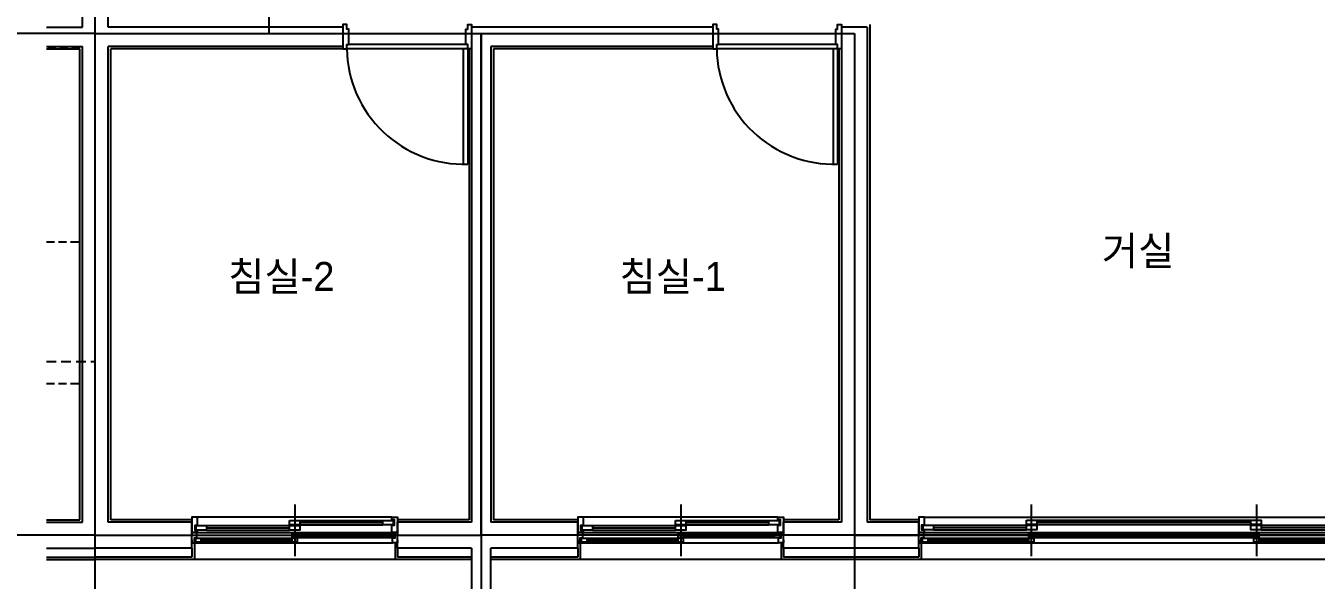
# Model space of a CAD drawing. Extents: x 11416736 to 11582377, y -14295679 to -14163266.
# Drawn here: x 11451509 to 11461539, y -14223583 to -14219273 of the extents above; entities that cross this region are included whole.
import ezdxf

# ---------------------------------------------------------------- set-up
doc = ezdxf.new("R2010")
doc.units = 0
doc.header["$LTSCALE"] = 50
doc.header["$MEASUREMENT"] = 0
doc.linetypes.add('HID', pattern=[2.3, 1.5, -0.8])
doc.linetypes.add('HIDDEN', pattern=[0.375, 0.25, -0.125])
for name, color, linetype in [('! 05 가는선_02', 252, 'CONTINUOUS'), ('! 06 중심선', 11, 'CONTINUOUS'), ('! 08 창호', 4, 'CONTINUOUS'), ('! 18 가구 주차 설치물', 252, 'CONTINUOUS'), ('! 19 점선', 13, 'HIDDEN'), ('! 22 text 진한선', 7, 'CONTINUOUS'), ('! 32 스크린 75', 155, 'CONTINUOUS'), ('- 02 내력벽', 2, 'CONTINUOUS'), ('- 04 마감선 01', 125, 'CONTINUOUS')]:
    doc.layers.add(name, color=color, linetype=linetype)
doc.styles.add('굴림', font='Gulim.ttf')

msp = doc.modelspace()

# ---------------------------------------------------------------- linework, layer by layer
at = {"layer": '! 05 가는선_02', "ltscale": 30}
for p, q in [((11454378.9, -14223423.5), (11452818.9, -14223423.5)), ((11457378.9, -14223423.5), (11455818.9, -14223423.5)), ((11461928.9, -14223423.5), (11458468.9, -14223423.5))]:
    msp.add_line(p, q, dxfattribs=at)
at = {"layer": '! 06 중심선', "ltscale": 30}
for p, q in [((11452048.9, -14223233.5), (11452048.9, -14212077)), ((11452048.9, -14223233.5), (11452048.9, -14217883.5)), ((11455048.9, -14223233.5), (11455048.9, -14219333.5)), ((11462448.9, -14223233.5), (11457948.9, -14223233.5))]:
    msp.add_line(p, q, dxfattribs=at)
at = {"layer": '! 06 중심선'}
for p, q in [((11453398.9, -14219333.5), (11453398.9, -14216283.5)), ((11452048.9, -14224572.5), (11452048.9, -14217883.5)), ((11452048.9, -14224572.5), (11452048.9, -14217883.5)), ((11452048.9, -14219333.5), (11450415.4, -14219333.5)), ((11452048.9, -14219333.5), (11457948.9, -14219333.5)), ((11455048.9, -14219333.5), (11455048.9, -14224572.5)), ((11457948.9, -14219333.5), (11457948.9, -14223233.5)), ((11457948.9, -14221883.5), (11457948.9, -14224572.5)), ((11457948.9, -14221883.5), (11457948.9, -14224572.5)), ((11452048.9, -14223233.5), (11450415.4, -14223233.5)), ((11452048.9, -14223233.5), (11455048.9, -14223233.5)), ((11457948.9, -14223233.5), (11455048.9, -14223233.5)), ((11457948.9, -14223233.5), (11467611.9, -14223233.5))]:
    msp.add_line(p, q, dxfattribs=at)
at = {"layer": '! 08 창호'}
for p, q in [((11454928.9, -14219418.5), (11454018.9, -14219418.5)), ((11457803.9, -14219418.5), (11456893.9, -14219418.5)), ((11454943.9, -14219453.5), (11454003.9, -14219453.5)), ((11454943.9, -14219453.5), (11454943.9, -14220348.5)), ((11457818.9, -14219453.5), (11456878.9, -14219453.5)), ((11457818.9, -14219453.5), (11457818.9, -14220348.5))]:
    msp.add_line(p, q, dxfattribs=at)
for points in [[(11453973.9, -14219453.5), (11454003.9, -14219453.5), (11454003.9, -14219418.5), (11454018.9, -14219418.5), (11454018.9, -14219298.5), (11454003.9, -14219298.5), (11454003.9, -14219263.5), (11453973.9, -14219263.5)], [(11454973.9, -14219453.5), (11454943.9, -14219453.5), (11454943.9, -14219418.5), (11454928.9, -14219418.5), (11454928.9, -14219298.5), (11454943.9, -14219298.5), (11454943.9, -14219263.5), (11454973.9, -14219263.5)], [(11456848.9, -14219453.5), (11456878.9, -14219453.5), (11456878.9, -14219418.5), (11456893.9, -14219418.5), (11456893.9, -14219298.5), (11456878.9, -14219298.5), (11456878.9, -14219263.5), (11456848.9, -14219263.5)], [(11457848.9, -14219453.5), (11457818.9, -14219453.5), (11457818.9, -14219418.5), (11457803.9, -14219418.5), (11457803.9, -14219298.5), (11457818.9, -14219298.5), (11457818.9, -14219263.5), (11457848.9, -14219263.5)]]:
    msp.add_lwpolyline(points, close=True, dxfattribs=at)
for points in [[(11454943.9, -14219453.5), (11454908.9, -14219453.5), (11454908.9, -14220348.5), (11454943.9, -14220348.5)], [(11457818.9, -14219453.5), (11457783.9, -14219453.5), (11457783.9, -14220348.5), (11457818.9, -14220348.5)]]:
    msp.add_lwpolyline(points, dxfattribs=at)
for centre in [(11454913.8, -14219438.9), (11457788.8, -14219438.9)]:
    msp.add_arc(centre, 910, 180.91584, 271.89374, dxfattribs=at)
at = {"layer": '! 18 가구 주차 설치물', "linetype": 'HIDDEN', "ltscale": 5}
msp.add_line((11451669.5, -14222053.5), (11451928.9, -14222053.5), dxfattribs=at)
msp.add_lwpolyline([(11451669.5, -14220953.5), (11451928.9, -14220953.5), (11451928.9, -14219453.5), (11451669.5, -14219453.5)], dxfattribs=at)
at = {"layer": '! 19 점선', "linetype": 'HID'}
msp.add_line((11451669.5, -14221883.5), (11452048.9, -14221883.5), dxfattribs=at)
at = {"layer": '! 32 스크린 75'}
for p, q in [((11453598.9, -14222996), (11453598.9, -14223396)), ((11456598.9, -14222996), (11456598.9, -14223396)), ((11459323.9, -14222996), (11459323.9, -14223396)), ((11461073.9, -14222996), (11461073.9, -14223396)), ((11454353.9, -14223093.5), (11452843.9, -14223093.5)), ((11453638.9, -14223118), (11454283.9, -14223118)), ((11453638.9, -14223136), (11454283.9, -14223136)), ((11457353.9, -14223093.5), (11455843.9, -14223093.5)), ((11456638.9, -14223118), (11457283.9, -14223118)), ((11456638.9, -14223136), (11457283.9, -14223136)), ((11458493.9, -14223093.5), (11461903.9, -14223093.5)), ((11459366.4, -14223115.5), (11461031.4, -14223115.5)), ((11459366.4, -14223133.5), (11461031.4, -14223133.5)), ((11452843.9, -14223213.5), (11454353.9, -14223213.5)), ((11452913.9, -14223159), (11453558.9, -14223159)), ((11452913.9, -14223177), (11453558.9, -14223177)), ((11452913.9, -14223194), (11453558.9, -14223194)), ((11453618.9, -14223220.5), (11454328.9, -14223220.5)), ((11453618.9, -14223231.5), (11454328.9, -14223231.5)), ((11453618.9, -14223239.5), (11454328.9, -14223239.5)), ((11453638.9, -14223153), (11454283.9, -14223153)), ((11455843.9, -14223213.5), (11457353.9, -14223213.5)), ((11455913.9, -14223159), (11456558.9, -14223159)), ((11455913.9, -14223177), (11456558.9, -14223177)), ((11455913.9, -14223194), (11456558.9, -14223194)), ((11456618.9, -14223220.5), (11457328.9, -14223220.5)), ((11456618.9, -14223231.5), (11457328.9, -14223231.5)), ((11456618.9, -14223239.5), (11457328.9, -14223239.5)), ((11456638.9, -14223153), (11457283.9, -14223153)), ((11458488.9, -14223213.5), (11461928.9, -14223213.5)), ((11458563.9, -14223156.5), (11459286.4, -14223156.5)), ((11458563.9, -14223174.5), (11459286.4, -14223174.5)), ((11458563.9, -14223191.5), (11459286.4, -14223191.5)), ((11459343.9, -14223220.5), (11461053.9, -14223220.5)), ((11459343.9, -14223231.5), (11461053.9, -14223231.5)), ((11459343.9, -14223239.5), (11461053.9, -14223239.5)), ((11459366.4, -14223150.5), (11461031.4, -14223150.5)), ((11461111.4, -14223156.5), (11461833.9, -14223156.5)), ((11461111.4, -14223174.5), (11461833.9, -14223174.5)), ((11461111.4, -14223191.5), (11461833.9, -14223191.5)), ((11452818.9, -14223293.5), (11454358.9, -14223293.5)), ((11452868.9, -14223256.5), (11453578.9, -14223256.5)), ((11452868.9, -14223267.5), (11453578.9, -14223267.5)), ((11452868.9, -14223275.5), (11453578.9, -14223275.5)), ((11452868.9, -14223286.5), (11453618.9, -14223286.5)), ((11453618.9, -14223250.5), (11454368.9, -14223250.5)), ((11455818.9, -14223293.5), (11457358.9, -14223293.5)), ((11455868.9, -14223256.5), (11456578.9, -14223256.5)), ((11455868.9, -14223267.5), (11456578.9, -14223267.5)), ((11455868.9, -14223275.5), (11456578.9, -14223275.5)), ((11455868.9, -14223286.5), (11456618.9, -14223286.5)), ((11456618.9, -14223250.5), (11457368.9, -14223250.5)), ((11458468.9, -14223293.5), (11461928.9, -14223293.5)), ((11458518.9, -14223256.5), (11459303.9, -14223256.5)), ((11458518.9, -14223267.5), (11459303.9, -14223267.5)), ((11458518.9, -14223275.5), (11459303.9, -14223275.5)), ((11458518.9, -14223286.5), (11459343.9, -14223286.5)), ((11459343.9, -14223250.5), (11461093.9, -14223250.5)), ((11461093.9, -14223256.5), (11461878.9, -14223256.5)), ((11461093.9, -14223267.5), (11461878.9, -14223267.5)), ((11461093.9, -14223275.5), (11461878.9, -14223275.5)), ((11461093.9, -14223286.5), (11461918.9, -14223286.5))]:
    msp.add_line(p, q, dxfattribs=at)
for points in [[(11452798.9, -14223213.5), (11452843.9, -14223213.5), (11452843.9, -14223197), (11452823.9, -14223197), (11452823.9, -14223156), (11452843.9, -14223156), (11452843.9, -14223093.5), (11452798.9, -14223093.5)], [(11453558.9, -14223118), (11453638.9, -14223118), (11453638.9, -14223153), (11453558.9, -14223153)], [(11454283.9, -14223118), (11454363.9, -14223118), (11454363.9, -14223153), (11454283.9, -14223153)], [(11454398.9, -14223213.5), (11454353.9, -14223213.5), (11454353.9, -14223156), (11454373.9, -14223156), (11454373.9, -14223115), (11454353.9, -14223115), (11454353.9, -14223093.5), (11454398.9, -14223093.5)], [(11455798.9, -14223213.5), (11455843.9, -14223213.5), (11455843.9, -14223197), (11455823.9, -14223197), (11455823.9, -14223156), (11455843.9, -14223156), (11455843.9, -14223093.5), (11455798.9, -14223093.5)], [(11456558.9, -14223118), (11456638.9, -14223118), (11456638.9, -14223153), (11456558.9, -14223153)], [(11457283.9, -14223118), (11457363.9, -14223118), (11457363.9, -14223153), (11457283.9, -14223153)], [(11457398.9, -14223213.5), (11457353.9, -14223213.5), (11457353.9, -14223156), (11457373.9, -14223156), (11457373.9, -14223115), (11457353.9, -14223115), (11457353.9, -14223093.5), (11457398.9, -14223093.5)], [(11458448.9, -14223213.5), (11458493.9, -14223213.5), (11458493.9, -14223194.5), (11458473.9, -14223194.5), (11458473.9, -14223153.5), (11458493.9, -14223153.5), (11458493.9, -14223093.5), (11458448.9, -14223093.5)], [(11459286.4, -14223115.5), (11459366.4, -14223115.5), (11459366.4, -14223150.5), (11459286.4, -14223150.5)], [(11461031.4, -14223115.5), (11461111.4, -14223115.5), (11461111.4, -14223150.5), (11461031.4, -14223150.5)], [(11452833.9, -14223159), (11452913.9, -14223159), (11452913.9, -14223194), (11452833.9, -14223194)], [(11453558.9, -14223159), (11453638.9, -14223159), (11453638.9, -14223194), (11453558.9, -14223194)], [(11453578.9, -14223220.5), (11453618.9, -14223220.5), (11453618.9, -14223250.5), (11453578.9, -14223250.5)], [(11454328.9, -14223220.5), (11454368.9, -14223220.5), (11454368.9, -14223250.5), (11454328.9, -14223250.5)], [(11455833.9, -14223159), (11455913.9, -14223159), (11455913.9, -14223194), (11455833.9, -14223194)], [(11456558.9, -14223159), (11456638.9, -14223159), (11456638.9, -14223194), (11456558.9, -14223194)], [(11456578.9, -14223220.5), (11456618.9, -14223220.5), (11456618.9, -14223250.5), (11456578.9, -14223250.5)], [(11457328.9, -14223220.5), (11457368.9, -14223220.5), (11457368.9, -14223250.5), (11457328.9, -14223250.5)], [(11458483.9, -14223156.5), (11458563.9, -14223156.5), (11458563.9, -14223191.5), (11458483.9, -14223191.5)], [(11459286.4, -14223156.5), (11459366.4, -14223156.5), (11459366.4, -14223191.5), (11459286.4, -14223191.5)], [(11459303.9, -14223220.5), (11459343.9, -14223220.5), (11459343.9, -14223250.5), (11459303.9, -14223250.5)], [(11461031.4, -14223156.5), (11461111.4, -14223156.5), (11461111.4, -14223191.5), (11461031.4, -14223191.5)], [(11461053.9, -14223220.5), (11461093.9, -14223220.5), (11461093.9, -14223250.5), (11461053.9, -14223250.5)], [(11452828.9, -14223256.5), (11452868.9, -14223256.5), (11452868.9, -14223286.5), (11452828.9, -14223286.5)], [(11453578.9, -14223256.5), (11453618.9, -14223256.5), (11453618.9, -14223286.5), (11453578.9, -14223286.5)], [(11455828.9, -14223256.5), (11455868.9, -14223256.5), (11455868.9, -14223286.5), (11455828.9, -14223286.5)], [(11456578.9, -14223256.5), (11456618.9, -14223256.5), (11456618.9, -14223286.5), (11456578.9, -14223286.5)], [(11458478.9, -14223256.5), (11458518.9, -14223256.5), (11458518.9, -14223286.5), (11458478.9, -14223286.5)], [(11459303.9, -14223256.5), (11459343.9, -14223256.5), (11459343.9, -14223286.5), (11459303.9, -14223286.5)], [(11461053.9, -14223256.5), (11461093.9, -14223256.5), (11461093.9, -14223286.5), (11461053.9, -14223286.5)]]:
    msp.add_lwpolyline(points, close=True, dxfattribs=at)
for points in [[(11452798.9, -14223268.5), (11452798.9, -14223293.5), (11452818.9, -14223293.5), (11452818.9, -14223253.5), (11452838.9, -14223253.5), (11452838.9, -14223213.5), (11452798.9, -14223213.5), (11452798.9, -14223238.5)], [(11454398.9, -14223268.5), (11454398.9, -14223293.5), (11454358.9, -14223293.5), (11454358.9, -14223253.5), (11454378.9, -14223253.5), (11454378.9, -14223213.5), (11454398.9, -14223213.5), (11454398.9, -14223238.5)], [(11455798.9, -14223268.5), (11455798.9, -14223293.5), (11455818.9, -14223293.5), (11455818.9, -14223253.5), (11455838.9, -14223253.5), (11455838.9, -14223213.5), (11455798.9, -14223213.5), (11455798.9, -14223238.5)], [(11457398.9, -14223268.5), (11457398.9, -14223293.5), (11457358.9, -14223293.5), (11457358.9, -14223253.5), (11457378.9, -14223253.5), (11457378.9, -14223213.5), (11457398.9, -14223213.5), (11457398.9, -14223238.5)], [(11458448.9, -14223268.5), (11458448.9, -14223293.5), (11458468.9, -14223293.5), (11458468.9, -14223253.5), (11458488.9, -14223253.5), (11458488.9, -14223213.5), (11458448.9, -14223213.5), (11458448.9, -14223238.5)]]:
    msp.add_lwpolyline(points, dxfattribs=at)
at = {"layer": '- 02 내력벽'}
for p, q in [((11451948.9, -14219283.5), (11451948.9, -14217983.5)), ((11452148.9, -14219283.5), (11452148.9, -14217983.5)), ((11453973.9, -14219283.5), (11453973.9, -14219433.5)), ((11456848.9, -14219283.5), (11456848.9, -14219433.5)), ((11451669.5, -14223133.5), (11451948.9, -14223133.5)), ((11452798.9, -14223133.5), (11452148.9, -14223133.5)), ((11452798.9, -14223333.5), (11452798.9, -14223133.5)), ((11454973.9, -14223133.5), (11454398.9, -14223133.5)), ((11454398.9, -14223333.5), (11454398.9, -14223133.5)), ((11455798.9, -14223133.5), (11455123.9, -14223133.5)), ((11455798.9, -14223333.5), (11455798.9, -14223133.5)), ((11457848.9, -14223133.5), (11457398.9, -14223133.5)), ((11457398.9, -14223333.5), (11457398.9, -14223133.5)), ((11458448.9, -14223333.5), (11458448.9, -14223133.5))]:
    msp.add_line(p, q, dxfattribs=at)
at = {"layer": '- 02 내력벽', "ltscale": 30}
for p, q in [((11451669.5, -14219283.5), (11451948.9, -14219283.5)), ((11453973.9, -14219283.5), (11452148.9, -14219283.5)), ((11456848.9, -14219283.5), (11454973.9, -14219283.5)), ((11454973.9, -14219283.5), (11454973.9, -14223133.5)), ((11458048.9, -14219283.5), (11457848.9, -14219283.5)), ((11457848.9, -14219283.5), (11457848.9, -14223133.5)), ((11458048.9, -14219283.5), (11458048.9, -14223133.5)), ((11451669.5, -14219433.5), (11451948.9, -14219433.5)), ((11451948.9, -14223133.5), (11451948.9, -14219433.5)), ((11453973.9, -14219433.5), (11452148.9, -14219433.5)), ((11452148.9, -14223133.5), (11452148.9, -14219433.5)), ((11456848.9, -14219433.5), (11455123.9, -14219433.5)), ((11455123.9, -14219433.5), (11455123.9, -14223133.5)), ((11458448.9, -14223133.5), (11458048.9, -14223133.5)), ((11451669.5, -14223333.5), (11452048.9, -14223333.5)), ((11452798.9, -14223333.5), (11452048.9, -14223333.5)), ((11454973.9, -14223333.5), (11454398.9, -14223333.5)), ((11454973.9, -14223333.5), (11454973.9, -14224133.5)), ((11455123.9, -14224133.5), (11455123.9, -14223333.5)), ((11455798.9, -14223333.5), (11455123.9, -14223333.5)), ((11458448.9, -14223333.5), (11457398.9, -14223333.5))]:
    msp.add_line(p, q, dxfattribs=at)
at = {"layer": '- 04 마감선 01', "ltscale": 30}
for p, q in [((11458068.9, -14219263.5), (11458068.9, -14223113.5)), ((11451669.5, -14219453.5), (11451928.9, -14219453.5)), ((11451928.9, -14223113.5), (11451928.9, -14219453.5)), ((11453973.9, -14219453.5), (11452168.9, -14219453.5)), ((11452168.9, -14223113.5), (11452168.9, -14219453.5)), ((11454953.9, -14219453.5), (11454953.9, -14223113.5)), ((11456848.9, -14219453.5), (11455143.9, -14219453.5)), ((11455143.9, -14219453.5), (11455143.9, -14223113.5)), ((11457828.9, -14219453.5), (11457828.9, -14223113.5)), ((11451669.5, -14223113.5), (11451928.9, -14223113.5)), ((11452798.9, -14223113.5), (11452168.9, -14223113.5)), ((11454953.9, -14223113.5), (11454398.9, -14223113.5)), ((11455798.9, -14223113.5), (11455143.9, -14223113.5)), ((11457828.9, -14223113.5), (11457398.9, -14223113.5)), ((11458448.9, -14223113.5), (11458068.9, -14223113.5))]:
    msp.add_line(p, q, dxfattribs=at)
at = {"layer": '- 04 마감선 01'}
for p, q in [((11452798.9, -14223333.5), (11452798.9, -14223403.5)), ((11452818.9, -14223293.5), (11452818.9, -14223423.5)), ((11454378.9, -14223293.5), (11454378.9, -14223423.5)), ((11454398.9, -14223333.5), (11454398.9, -14223403.5)), ((11455798.9, -14223333.5), (11455798.9, -14223403.5)), ((11455818.9, -14223293.5), (11455818.9, -14223423.5)), ((11457378.9, -14223293.5), (11457378.9, -14223423.5)), ((11457398.9, -14223333.5), (11457398.9, -14223403.5)), ((11458448.9, -14223333.5), (11458448.9, -14223403.5)), ((11458468.9, -14223293.5), (11458468.9, -14223423.5)), ((11451669.5, -14223403.5), (11452048.9, -14223403.5)), ((11451669.5, -14223423.5), (11452048.9, -14223423.5)), ((11452798.9, -14223403.5), (11452048.9, -14223403.5)), ((11452818.9, -14223423.5), (11452048.9, -14223423.5)), ((11454973.9, -14223423.5), (11454378.9, -14223423.5)), ((11454973.9, -14223403.5), (11454398.9, -14223403.5)), ((11455798.9, -14223403.5), (11455123.9, -14223403.5)), ((11455818.9, -14223423.5), (11455123.9, -14223423.5)), ((11458468.9, -14223423.5), (11457378.9, -14223423.5)), ((11458448.9, -14223403.5), (11457398.9, -14223403.5))]:
    msp.add_line(p, q, dxfattribs=at)

# ---------------------------------------------------------------- texts
at = {"layer": '! 22 text 진한선', "linetype": 'Continuous', "style": '굴림'}
for s, p in [('거실', (11459872.2, -14221135.7)), ('침실-2', (11453081.2, -14221334.4)), ('침실-1', (11456122.8, -14221334.4))]:
    msp.add_text(s, height=225, dxfattribs=at).set_placement(p)

doc.saveas('drawing.dxf')
